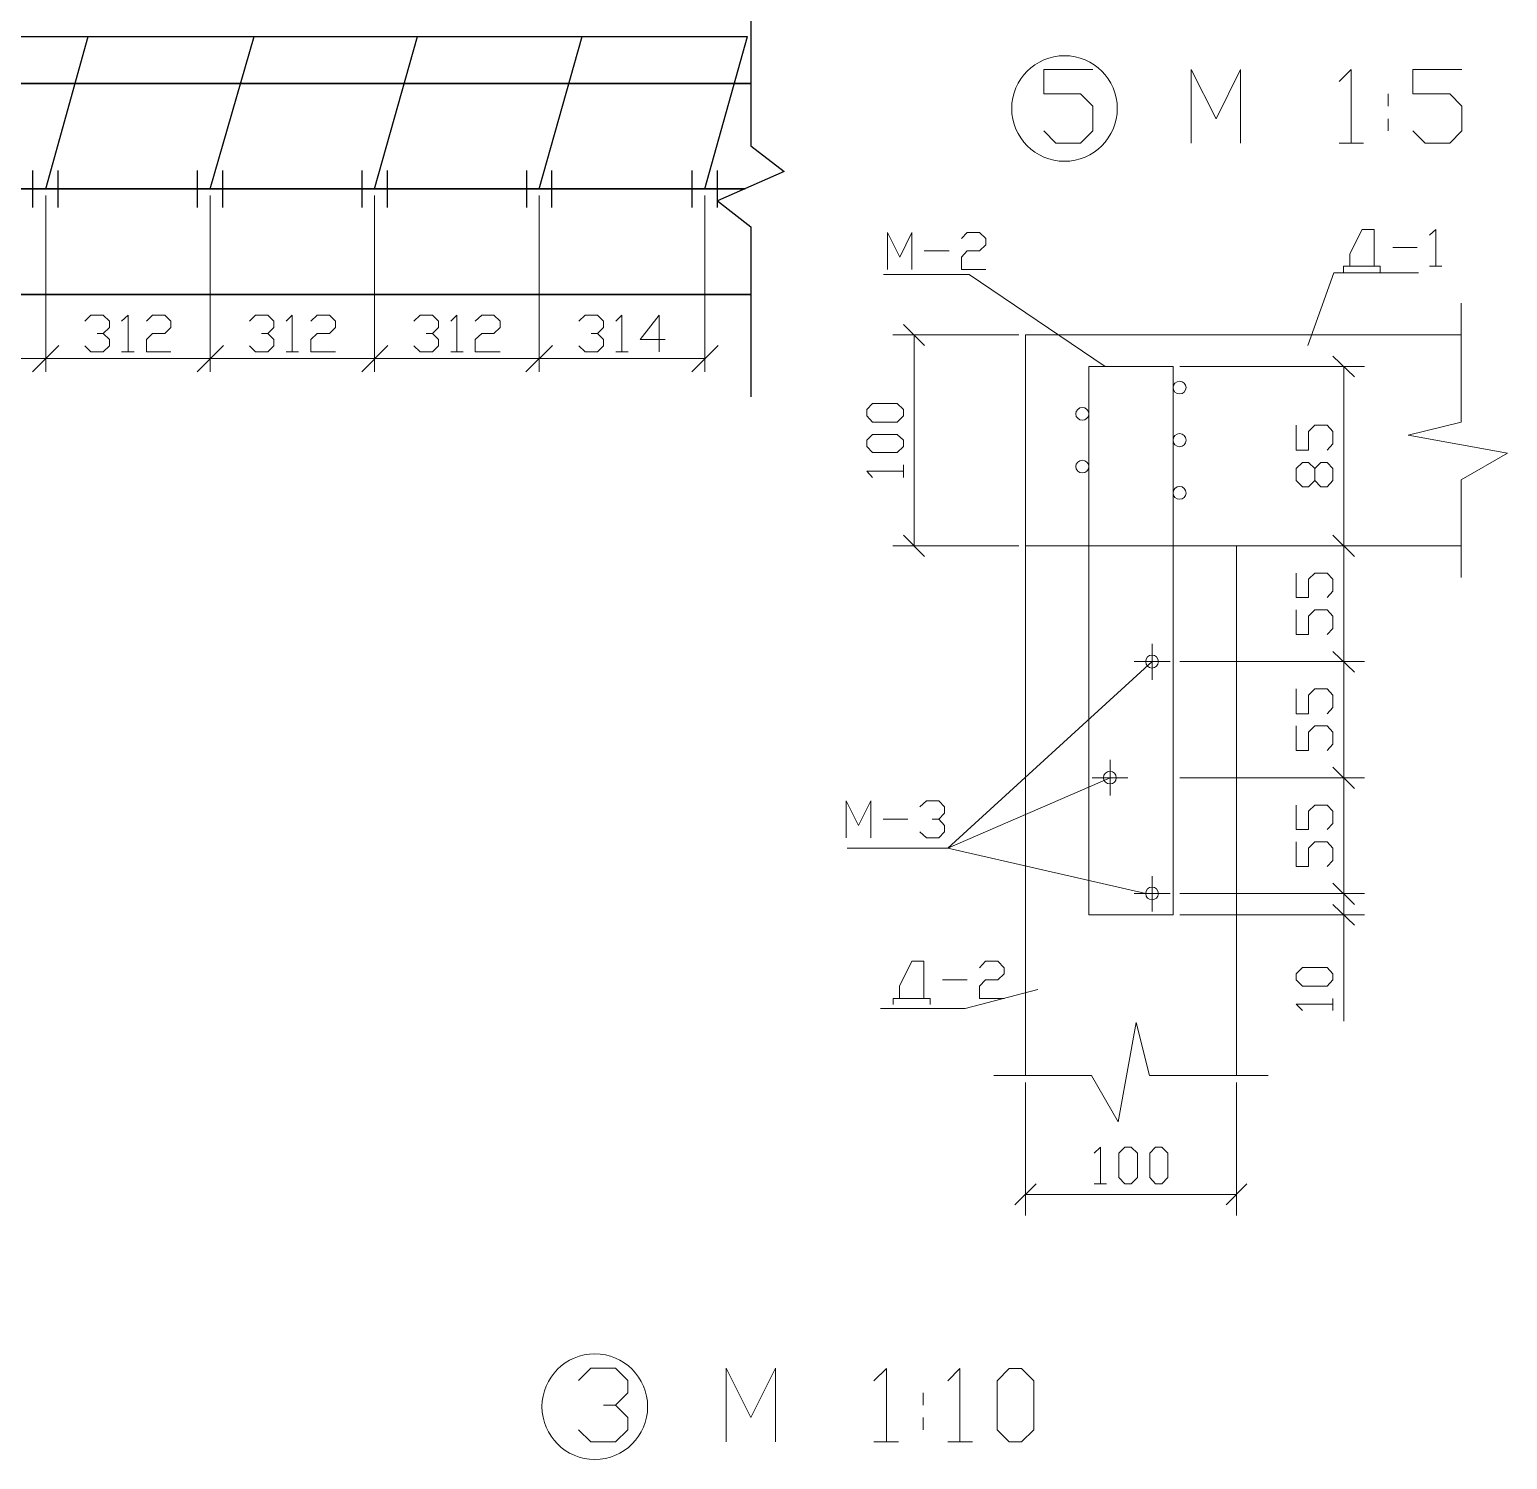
# Model space of a CAD drawing. Header units: millimetres. Extents: x -258556 to -95372, y 16759 to 83874.
# Drawn here: x -128517.3 to -128377.7, y 41580.2 to 41715.3 of the extents above; entities that cross this region are included whole.
import ezdxf

# ---------------------------------------------------------------- set-up
doc = ezdxf.new("R2010")
doc.units = ezdxf.units.MM
doc.header["$LTSCALE"] = 0.5

msp = doc.modelspace()

# ---------------------------------------------------------------- linework, layer by layer
at = {"color": 7, "linetype": 'Continuous', "lineweight": 25, "true_color": 0x000007}
for points in [[(-128449.189, 41720.468), (-128449.189, 41704.308), (-128449.189, 41704.308)], [(-128671.298, 41700.264), (-128667.271, 41714.651), (-128449.499, 41714.651)], [(-128515.825, 41700.264), (-128511.798, 41714.651), (-128511.798, 41714.651)], [(-128500.285, 41700.264), (-128496.137, 41714.651), (-128496.137, 41714.651)], [(-128484.744, 41700.264), (-128480.683, 41714.651), (-128480.683, 41714.651)], [(-128469.187, 41700.264), (-128465.142, 41714.651), (-128465.142, 41714.651)], [(-128453.543, 41700.264), (-128449.499, 41714.651), (-128449.499, 41714.651)], [(-128449.189, 41704.308), (-128446.04, 41701.899), (-128446.04, 41701.899)], [(-128517.03, 41698.491), (-128517.03, 41702.002), (-128517.03, 41702.002)], [(-128514.638, 41698.491), (-128514.638, 41702.002), (-128514.638, 41702.002)], [(-128501.49, 41698.491), (-128501.49, 41702.002), (-128501.49, 41702.002)], [(-128499.08, 41698.491), (-128499.08, 41702.002), (-128499.08, 41702.002)], [(-128485.932, 41698.491), (-128485.932, 41702.002), (-128485.932, 41702.002)], [(-128483.523, 41698.491), (-128483.523, 41702.002), (-128483.523, 41702.002)], [(-128470.374, 41698.491), (-128470.374, 41702.002), (-128470.374, 41702.002)], [(-128467.999, 41698.491), (-128467.999, 41702.002), (-128467.999, 41702.002)], [(-128454.731, 41698.491), (-128454.731, 41702.002), (-128454.731, 41702.002)], [(-128452.338, 41698.491), (-128452.338, 41702.002), (-128452.338, 41702.002)], [(-128446.04, 41701.899), (-128452.338, 41699.111), (-128449.189, 41696.667)], [(-128517.03, 41700.264), (-128514.638, 41700.264), (-128514.638, 41700.264)], [(-128499.08, 41700.264), (-128501.49, 41700.264), (-128501.49, 41700.264)], [(-128483.523, 41700.264), (-128485.932, 41700.264), (-128485.932, 41700.264)], [(-128470.374, 41700.264), (-128467.999, 41700.264), (-128467.999, 41700.264)], [(-128454.731, 41700.264), (-128449.74, 41700.264), (-128449.74, 41700.264)], [(-128449.189, 41696.667), (-128449.189, 41680.593), (-128449.189, 41680.593)]]:
    msp.add_lwpolyline(points, dxfattribs=at)
at = {"color": 7, "linetype": 'Continuous', "lineweight": 5, "true_color": 0x000007}
for points in [[(-128421.516, 41705.754), (-128420.38, 41704.583), (-128418.039, 41704.583), (-128416.869, 41705.754), (-128416.869, 41708.06), (-128418.039, 41709.23), (-128421.516, 41709.23), (-128421.516, 41711.536), (-128416.869, 41711.536)], [(-128407.576, 41704.583), (-128407.576, 41711.536), (-128405.235, 41706.89), (-128402.929, 41711.536), (-128402.929, 41704.583)], [(-128393.601, 41710.4), (-128392.466, 41711.536), (-128392.466, 41704.583)], [(-128386.649, 41705.754), (-128385.478, 41704.583), (-128383.138, 41704.583), (-128382.002, 41705.754), (-128382.002, 41708.06), (-128383.138, 41709.23), (-128386.649, 41709.23), (-128386.649, 41711.536), (-128382.002, 41711.536)], [(-128388.955, 41709.23), (-128388.955, 41708.06), (-128388.955, 41708.06)], [(-128388.955, 41706.89), (-128388.955, 41705.754), (-128388.955, 41705.754)], [(-128393.601, 41704.583), (-128391.295, 41704.583), (-128391.295, 41704.583)], [(-128393.188, 41692.364), (-128393.188, 41692.95), (-128390.297, 41692.95), (-128390.297, 41696.426), (-128391.433, 41696.426), (-128392.603, 41694.12), (-128392.603, 41692.95), (-128389.712, 41692.95), (-128389.712, 41692.364)], [(-128385.065, 41695.875), (-128384.48, 41696.426), (-128384.48, 41692.95)], [(-128436.282, 41692.64), (-128436.282, 41696.116), (-128435.111, 41693.81), (-128433.976, 41696.116), (-128433.976, 41692.64)], [(-128429.294, 41695.566), (-128428.744, 41696.116), (-128427.573, 41696.116), (-128426.988, 41695.566), (-128426.988, 41694.98), (-128427.573, 41694.395), (-128428.744, 41694.395), (-128429.294, 41693.81), (-128429.294, 41692.64), (-128426.988, 41692.64)], [(-128432.805, 41694.395), (-128430.465, 41694.395), (-128430.465, 41694.395)], [(-128388.542, 41694.705), (-128386.236, 41694.705), (-128386.236, 41694.705)], [(-128436.66, 41692.158), (-128428.572, 41692.158), (-128428.572, 41692.158)], [(-128428.572, 41692.158), (-128415.699, 41683.45), (-128415.699, 41683.45)], [(-128396.561, 41685.446), (-128394.118, 41692.33), (-128386.098, 41692.33)], [(-128385.065, 41692.95), (-128383.895, 41692.95), (-128383.895, 41692.95)], [(-128432.771, 41685.446), (-128434.767, 41687.442), (-128434.767, 41687.442)], [(-128423.856, 41686.444), (-128435.765, 41686.444), (-128435.765, 41686.444)], [(-128433.769, 41666.515), (-128433.769, 41686.444), (-128433.769, 41686.444)], [(-128423.237, 41686.444), (-128382.071, 41686.444), (-128382.071, 41686.444)], [(-128423.237, 41686.444), (-128423.237, 41616.435), (-128423.237, 41616.435)], [(-128392.156, 41682.486), (-128394.187, 41684.448), (-128394.187, 41684.448)], [(-128417.248, 41631.648), (-128417.248, 41683.45), (-128409.297, 41683.45)], [(-128409.297, 41683.45), (-128409.297, 41631.648), (-128409.297, 41631.648)], [(-128408.643, 41683.45), (-128391.192, 41683.45), (-128391.192, 41683.45)], [(-128393.154, 41666.515), (-128393.154, 41683.45), (-128393.154, 41683.45)], [(-128394.737, 41675.568), (-128394.187, 41676.153), (-128394.187, 41677.323), (-128394.737, 41677.908), (-128395.908, 41677.908), (-128396.493, 41677.323), (-128396.493, 41675.568), (-128397.663, 41675.568), (-128397.663, 41677.908)], [(-128434.767, 41672.986), (-128434.767, 41674.157), (-128434.767, 41674.157)], [(-128395.908, 41673.812), (-128395.322, 41674.397), (-128394.737, 41674.397), (-128394.187, 41673.812), (-128394.187, 41672.676), (-128394.737, 41672.091), (-128395.322, 41672.091), (-128395.908, 41672.676), (-128395.908, 41673.812), (-128396.493, 41674.397), (-128397.078, 41674.397), (-128397.663, 41673.812), (-128397.663, 41672.676), (-128397.078, 41672.091), (-128396.493, 41672.091), (-128395.908, 41672.676)], [(-128437.693, 41672.986), (-128438.244, 41673.571), (-128434.767, 41673.571)], [(-128434.767, 41667.514), (-128432.771, 41665.517), (-128432.771, 41665.517)], [(-128392.156, 41665.517), (-128394.187, 41667.514), (-128394.187, 41667.514)], [(-128394.187, 41667.514), (-128392.156, 41665.517), (-128392.156, 41665.517)], [(-128423.856, 41666.515), (-128435.765, 41666.515), (-128435.765, 41666.515)], [(-128423.237, 41666.515), (-128417.248, 41666.515), (-128417.248, 41666.515)], [(-128417.248, 41666.515), (-128409.297, 41666.515), (-128409.297, 41666.515)], [(-128409.297, 41666.515), (-128382.071, 41666.515), (-128382.071, 41666.515)], [(-128403.308, 41666.515), (-128403.308, 41616.435), (-128403.308, 41616.435)], [(-128393.154, 41655.57), (-128393.154, 41666.515), (-128393.154, 41666.515)], [(-128392.534, 41666.515), (-128391.192, 41666.515), (-128391.192, 41666.515)], [(-128392.534, 41666.515), (-128391.192, 41666.515), (-128391.192, 41666.515)], [(-128394.737, 41661.628), (-128394.187, 41662.213), (-128394.187, 41663.349), (-128394.737, 41663.934), (-128395.908, 41663.934), (-128396.493, 41663.349), (-128396.493, 41661.628), (-128397.663, 41661.628), (-128397.663, 41663.934)], [(-128394.737, 41658.117), (-128394.187, 41658.702), (-128394.187, 41659.872), (-128394.737, 41660.458), (-128395.908, 41660.458), (-128396.493, 41659.872), (-128396.493, 41658.117), (-128397.663, 41658.117), (-128397.663, 41660.458)], [(-128411.259, 41653.849), (-128411.259, 41657.257), (-128411.259, 41657.257)], [(-128394.187, 41656.534), (-128392.156, 41654.572), (-128392.156, 41654.572)], [(-128392.156, 41654.572), (-128394.187, 41656.534), (-128394.187, 41656.534)], [(-128411.259, 41655.57), (-128430.568, 41637.947), (-128440.102, 41637.947)], [(-128409.572, 41655.57), (-128412.98, 41655.57), (-128412.98, 41655.57)], [(-128408.643, 41655.57), (-128391.192, 41655.57), (-128391.192, 41655.57)], [(-128393.154, 41644.59), (-128393.154, 41655.57), (-128393.154, 41655.57)], [(-128392.534, 41655.57), (-128391.192, 41655.57), (-128391.192, 41655.57)], [(-128394.737, 41650.648), (-128394.187, 41651.233), (-128394.187, 41652.403), (-128394.737, 41652.989), (-128395.908, 41652.989), (-128396.493, 41652.403), (-128396.493, 41650.648), (-128397.663, 41650.648), (-128397.663, 41652.989)], [(-128394.737, 41647.172), (-128394.187, 41647.757), (-128394.187, 41648.893), (-128394.737, 41649.512), (-128395.908, 41649.512), (-128396.493, 41648.893), (-128396.493, 41647.172), (-128397.663, 41647.172), (-128397.663, 41649.512)], [(-128415.251, 41642.904), (-128415.251, 41646.277), (-128415.251, 41646.277)], [(-128392.156, 41643.592), (-128394.187, 41645.588), (-128394.187, 41645.588)], [(-128394.187, 41645.588), (-128392.156, 41643.592), (-128392.156, 41643.592)], [(-128415.251, 41644.59), (-128430.568, 41637.947), (-128411.878, 41633.645)], [(-128413.565, 41644.59), (-128416.938, 41644.59), (-128416.938, 41644.59)], [(-128408.643, 41644.59), (-128391.192, 41644.59), (-128391.192, 41644.59)], [(-128393.154, 41633.645), (-128393.154, 41644.59), (-128393.154, 41644.59)], [(-128392.534, 41644.59), (-128391.192, 41644.59), (-128391.192, 41644.59)], [(-128440.171, 41638.911), (-128440.171, 41642.422), (-128439.035, 41640.081), (-128437.865, 41642.422), (-128437.865, 41638.911)], [(-128433.218, 41641.837), (-128432.599, 41642.422), (-128431.428, 41642.422), (-128430.878, 41641.837), (-128430.878, 41641.251), (-128431.428, 41640.666), (-128432.048, 41640.666)], [(-128394.737, 41639.703), (-128394.187, 41640.253), (-128394.187, 41641.424), (-128394.737, 41642.009), (-128395.908, 41642.009), (-128396.493, 41641.424), (-128396.493, 41639.703), (-128397.663, 41639.703), (-128397.663, 41642.009)], [(-128436.695, 41640.666), (-128434.354, 41640.666), (-128434.354, 41640.666)], [(-128431.428, 41640.666), (-128430.878, 41640.081), (-128430.878, 41639.496), (-128431.428, 41638.911), (-128432.599, 41638.911), (-128433.218, 41639.496)], [(-128394.737, 41636.192), (-128394.187, 41636.777), (-128394.187, 41637.947), (-128394.737, 41638.532), (-128395.908, 41638.532), (-128396.493, 41637.947), (-128396.493, 41636.192), (-128397.663, 41636.192), (-128397.663, 41638.532)], [(-128411.259, 41631.958), (-128411.259, 41635.297), (-128411.259, 41635.297)], [(-128409.572, 41633.645), (-128412.98, 41633.645), (-128412.98, 41633.645)], [(-128408.643, 41633.645), (-128391.192, 41633.645), (-128391.192, 41633.645)], [(-128394.187, 41634.643), (-128392.156, 41632.612), (-128392.156, 41632.612)], [(-128392.156, 41632.612), (-128394.187, 41634.643), (-128394.187, 41634.643)], [(-128393.154, 41633.645), (-128393.154, 41631.648), (-128393.154, 41621.598)], [(-128392.534, 41633.645), (-128391.192, 41633.645), (-128391.192, 41633.645)], [(-128394.187, 41632.612), (-128392.156, 41630.65), (-128392.156, 41630.65)], [(-128417.248, 41631.648), (-128409.297, 41631.648), (-128409.297, 41631.648)], [(-128408.643, 41631.648), (-128391.192, 41631.648), (-128391.192, 41631.648)], [(-128435.731, 41623.147), (-128435.731, 41623.732), (-128432.84, 41623.732), (-128432.84, 41627.243), (-128433.976, 41627.243), (-128435.146, 41624.902), (-128435.146, 41623.732), (-128432.255, 41623.732), (-128432.255, 41623.147)], [(-128427.573, 41626.623), (-128427.023, 41627.243), (-128425.853, 41627.243), (-128425.267, 41626.623), (-128425.267, 41626.072), (-128425.853, 41625.487), (-128427.023, 41625.487), (-128427.573, 41624.902), (-128427.573, 41623.732), (-128425.267, 41623.732)], [(-128431.084, 41625.487), (-128428.744, 41625.487), (-128428.744, 41625.487)], [(-128422.066, 41624.592), (-128428.95, 41622.768), (-128436.936, 41622.768)], [(-128394.187, 41622.596), (-128394.187, 41623.732), (-128394.187, 41623.732)], [(-128397.078, 41622.596), (-128397.663, 41623.181), (-128394.187, 41623.181)], [(-128423.237, 41615.781), (-128423.237, 41603.218), (-128423.237, 41603.218)], [(-128403.308, 41615.781), (-128403.308, 41603.218), (-128403.308, 41603.218)], [(-128416.766, 41609.104), (-128416.146, 41609.689), (-128416.146, 41606.212)], [(-128422.238, 41606.212), (-128424.235, 41604.216), (-128424.235, 41604.216)], [(-128416.766, 41606.212), (-128415.595, 41606.212), (-128415.595, 41606.212)], [(-128404.271, 41604.216), (-128402.31, 41606.212), (-128402.31, 41606.212)], [(-128423.237, 41605.214), (-128403.308, 41605.214), (-128403.308, 41605.214)], [(-128437.555, 41587.591), (-128436.385, 41588.762), (-128436.385, 41581.809)], [(-128430.568, 41587.591), (-128429.432, 41588.762), (-128429.432, 41581.809)], [(-128432.909, 41586.455), (-128432.909, 41585.285), (-128432.909, 41585.285)], [(-128432.909, 41584.115), (-128432.909, 41582.945), (-128432.909, 41582.945)], [(-128437.555, 41581.809), (-128435.249, 41581.809), (-128435.249, 41581.809)], [(-128430.568, 41581.809), (-128428.262, 41581.809), (-128428.262, 41581.809)]]:
    msp.add_lwpolyline(points, dxfattribs=at)
at = {"color": 7, "linetype": 'Continuous', "lineweight": 20, "true_color": 0x000007}
for points in [[(-128674.052, 41710.211), (-128449.189, 41710.211), (-128449.189, 41710.211)], [(-128515.825, 41699.627), (-128515.825, 41682.968), (-128515.825, 41682.968)], [(-128515.825, 41699.627), (-128515.825, 41682.968), (-128515.825, 41682.968)], [(-128500.285, 41699.627), (-128500.285, 41682.968), (-128500.285, 41682.968)], [(-128500.285, 41699.627), (-128500.285, 41682.968), (-128500.285, 41682.968)], [(-128484.744, 41699.627), (-128484.744, 41682.968), (-128484.744, 41682.968)], [(-128484.744, 41699.627), (-128484.744, 41682.968), (-128484.744, 41682.968)], [(-128469.187, 41699.627), (-128469.187, 41682.968), (-128469.187, 41682.968)], [(-128469.187, 41699.627), (-128469.187, 41682.968), (-128469.187, 41682.968)], [(-128453.543, 41699.627), (-128453.543, 41682.968), (-128453.543, 41682.968)], [(-128512.125, 41687.752), (-128511.557, 41688.32), (-128510.387, 41688.32), (-128509.802, 41687.752), (-128509.802, 41687.15), (-128510.387, 41686.582), (-128510.955, 41686.582)], [(-128508.649, 41687.752), (-128508.046, 41688.32), (-128508.046, 41684.844)], [(-128506.308, 41687.752), (-128505.74, 41688.32), (-128504.57, 41688.32), (-128503.985, 41687.752), (-128503.985, 41687.15), (-128504.57, 41686.582), (-128505.74, 41686.582), (-128506.308, 41686.014), (-128506.308, 41684.844), (-128503.985, 41684.844)], [(-128496.568, 41687.752), (-128496, 41688.32), (-128494.829, 41688.32), (-128494.261, 41687.752), (-128494.261, 41687.15), (-128494.829, 41686.582), (-128495.432, 41686.582)], [(-128493.091, 41687.752), (-128492.523, 41688.32), (-128492.523, 41684.844)], [(-128490.768, 41687.752), (-128490.183, 41688.32), (-128489.012, 41688.32), (-128488.444, 41687.752), (-128488.444, 41687.15), (-128489.012, 41686.582), (-128490.183, 41686.582), (-128490.768, 41686.014), (-128490.768, 41684.844), (-128488.444, 41684.844)], [(-128481.044, 41687.752), (-128480.442, 41688.32), (-128479.272, 41688.32), (-128478.704, 41687.752), (-128478.704, 41687.15), (-128479.272, 41686.582), (-128479.874, 41686.582)], [(-128477.533, 41687.752), (-128476.966, 41688.32), (-128476.966, 41684.844)], [(-128475.227, 41687.752), (-128474.625, 41688.32), (-128473.489, 41688.32), (-128472.887, 41687.752), (-128472.887, 41687.15), (-128473.489, 41686.582), (-128474.625, 41686.582), (-128475.227, 41686.014), (-128475.227, 41684.844), (-128472.887, 41684.844)], [(-128465.435, 41687.752), (-128464.85, 41688.32), (-128463.68, 41688.32), (-128463.112, 41687.752), (-128463.112, 41687.15), (-128463.68, 41686.582), (-128464.282, 41686.582)], [(-128461.941, 41687.752), (-128461.374, 41688.32), (-128461.374, 41684.844)], [(-128457.295, 41686.014), (-128459.635, 41686.014), (-128457.863, 41688.32), (-128457.863, 41684.844)], [(-128510.387, 41686.582), (-128509.802, 41686.014), (-128509.802, 41685.412), (-128510.387, 41684.844), (-128511.557, 41684.844), (-128512.125, 41685.412)], [(-128494.829, 41686.582), (-128494.261, 41686.014), (-128494.261, 41685.412), (-128494.829, 41684.844), (-128496, 41684.844), (-128496.568, 41685.412)], [(-128479.272, 41686.582), (-128478.704, 41686.014), (-128478.704, 41685.412), (-128479.272, 41684.844), (-128480.442, 41684.844), (-128481.044, 41685.412)], [(-128463.68, 41686.582), (-128463.112, 41686.014), (-128463.112, 41685.412), (-128463.68, 41684.844), (-128464.85, 41684.844), (-128465.435, 41685.412)], [(-128517.082, 41682.968), (-128514.586, 41685.463), (-128514.586, 41685.463)], [(-128514.586, 41685.463), (-128517.082, 41682.968), (-128517.082, 41682.968)], [(-128499.029, 41685.463), (-128501.524, 41682.968), (-128501.524, 41682.968)], [(-128501.524, 41682.968), (-128499.029, 41685.463), (-128499.029, 41685.463)], [(-128483.488, 41685.463), (-128485.966, 41682.968), (-128485.966, 41682.968)], [(-128485.966, 41682.968), (-128483.488, 41685.463), (-128483.488, 41685.463)], [(-128470.443, 41682.968), (-128467.93, 41685.463), (-128467.93, 41685.463)], [(-128467.93, 41685.463), (-128470.443, 41682.968), (-128470.443, 41682.968)], [(-128454.782, 41682.968), (-128452.287, 41685.463), (-128452.287, 41685.463)], [(-128531.383, 41684.224), (-128515.825, 41684.224), (-128515.825, 41684.224)], [(-128500.285, 41684.224), (-128515.825, 41684.224), (-128515.825, 41684.224)], [(-128508.649, 41684.844), (-128507.479, 41684.844), (-128507.479, 41684.844)], [(-128484.744, 41684.224), (-128500.285, 41684.224), (-128500.285, 41684.224)], [(-128493.091, 41684.844), (-128491.921, 41684.844), (-128491.921, 41684.844)], [(-128484.744, 41684.224), (-128469.187, 41684.224), (-128469.187, 41684.224)], [(-128477.533, 41684.844), (-128476.363, 41684.844), (-128476.363, 41684.844)], [(-128469.187, 41684.224), (-128453.543, 41684.224), (-128453.543, 41684.224)], [(-128461.941, 41684.844), (-128460.771, 41684.844), (-128460.771, 41684.844)]]:
    msp.add_lwpolyline(points, dxfattribs=at)
at = {"color": 7, "linetype": 'Continuous', "lineweight": 35, "true_color": 0x000007}
for points in [[(-128449.189, 41710.211), (-128674.052, 41710.211), (-128674.052, 41690.282), (-128449.189, 41690.282)], [(-128674.052, 41700.264), (-128449.74, 41700.264), (-128449.74, 41700.264)]]:
    msp.add_lwpolyline(points, dxfattribs=at)
at = {"color": 7, "linetype": 'Continuous', "lineweight": 9, "true_color": 0x000007}
for points in [[(-128382.071, 41672.745), (-128377.7, 41675.258), (-128387.096, 41676.979), (-128382.071, 41678.218), (-128382.071, 41689.439)], [(-128382.071, 41663.521), (-128382.071, 41672.745), (-128382.071, 41672.745)], [(-128417.007, 41616.435), (-128414.494, 41612.064), (-128412.773, 41621.46), (-128411.534, 41616.435), (-128400.313, 41616.435)], [(-128426.231, 41616.435), (-128417.007, 41616.435), (-128417.007, 41616.435)]]:
    msp.add_lwpolyline(points, dxfattribs=at)
at = {"color": 7, "linetype": 'Continuous', "lineweight": 18, "true_color": 0x000007}
for points in [[(-128382.071, 41666.515), (-128409.297, 41666.515), (-128409.297, 41631.648), (-128417.248, 41631.648), (-128417.248, 41666.515), (-128409.297, 41666.515), (-128409.297, 41683.45), (-128417.248, 41683.45), (-128417.248, 41666.515), (-128423.237, 41666.515), (-128423.237, 41686.444), (-128382.071, 41686.444)], [(-128423.237, 41666.515), (-128423.237, 41616.435), (-128423.237, 41616.435)], [(-128403.308, 41666.515), (-128403.308, 41616.435), (-128403.308, 41616.435)], [(-128465.469, 41587.609), (-128464.299, 41588.779), (-128461.993, 41588.779), (-128460.823, 41587.609), (-128460.823, 41586.455), (-128461.993, 41585.285), (-128463.129, 41585.285)], [(-128451.53, 41581.809), (-128451.53, 41588.779), (-128449.189, 41584.132), (-128446.848, 41588.779), (-128446.848, 41581.809)], [(-128461.993, 41585.285), (-128460.823, 41584.132), (-128460.823, 41582.962), (-128461.993, 41581.809), (-128464.299, 41581.809), (-128465.469, 41582.962)]]:
    msp.add_lwpolyline(points, dxfattribs=at)
at = {"color": 7, "linetype": 'Continuous', "lineweight": 5, "true_color": 0x000007}
for points in [[(-128434.767, 41678.803), (-128435.352, 41678.218), (-128437.693, 41678.218), (-128438.244, 41678.803), (-128438.244, 41679.388), (-128437.693, 41679.973), (-128435.352, 41679.973), (-128434.767, 41679.388)], [(-128434.767, 41675.912), (-128435.352, 41675.327), (-128437.693, 41675.327), (-128438.244, 41675.912), (-128438.244, 41676.497), (-128437.693, 41677.048), (-128435.352, 41677.048), (-128434.767, 41676.497)], [(-128394.187, 41625.487), (-128394.737, 41624.902), (-128397.078, 41624.902), (-128397.663, 41625.487), (-128397.663, 41626.072), (-128397.078, 41626.658), (-128394.737, 41626.658), (-128394.187, 41626.072)], [(-128413.84, 41606.212), (-128414.425, 41606.797), (-128414.425, 41609.104), (-128413.84, 41609.689), (-128413.255, 41609.689), (-128412.67, 41609.104), (-128412.67, 41606.797), (-128413.255, 41606.212)], [(-128410.949, 41606.212), (-128411.5, 41606.797), (-128411.5, 41609.104), (-128410.949, 41609.689), (-128410.364, 41609.689), (-128409.779, 41609.104), (-128409.779, 41606.797), (-128410.364, 41606.212)], [(-128424.786, 41581.809), (-128425.921, 41582.945), (-128425.921, 41587.591), (-128424.786, 41588.762), (-128423.615, 41588.762), (-128422.445, 41587.591), (-128422.445, 41582.945), (-128423.615, 41581.809)]]:
    msp.add_lwpolyline(points, close=True, dxfattribs=at)
msp.add_open_spline([(-128414.563, 41707.853), (-128414.563, 41710.607), (-128416.8, 41712.844), (-128419.554, 41712.844), (-128419.554, 41712.844), (-128422.307, 41712.844), (-128424.545, 41710.607), (-128424.545, 41707.853), (-128424.545, 41707.853), (-128424.545, 41705.1), (-128422.307, 41702.862), (-128419.554, 41702.862), (-128419.554, 41702.862), (-128416.8, 41702.862), (-128414.563, 41705.1), (-128414.563, 41707.853)], degree=3, knots=[0, 0, 0, 0, 0.0625, 0.0625, 0.0625, 0.062501, 0.125, 0.125, 0.125, 0.125001, 0.1875, 0.1875, 0.1875, 0.187501, 1, 1, 1, 1], dxfattribs=at)
at = {"color": 7, "linetype": 'Continuous', "lineweight": 18, "true_color": 0x000007}
for points in [[(-128408.058, 41681.488), (-128408.058, 41681.798), (-128408.333, 41682.073), (-128408.677, 41682.073), (-128408.677, 41682.073), (-128409.021, 41682.073), (-128409.297, 41681.798), (-128409.297, 41681.488), (-128409.297, 41681.488), (-128409.297, 41681.144), (-128409.021, 41680.868), (-128408.677, 41680.868), (-128408.677, 41680.868), (-128408.333, 41680.868), (-128408.058, 41681.144), (-128408.058, 41681.488)], [(-128417.248, 41678.975), (-128417.248, 41679.319), (-128417.523, 41679.595), (-128417.867, 41679.595), (-128417.867, 41679.595), (-128418.211, 41679.595), (-128418.487, 41679.319), (-128418.487, 41678.975), (-128418.487, 41678.975), (-128418.487, 41678.666), (-128418.211, 41678.39), (-128417.867, 41678.39), (-128417.867, 41678.39), (-128417.523, 41678.39), (-128417.248, 41678.666), (-128417.248, 41678.975)], [(-128408.058, 41676.497), (-128408.058, 41676.841), (-128408.333, 41677.117), (-128408.677, 41677.117), (-128408.677, 41677.117), (-128409.021, 41677.117), (-128409.297, 41676.841), (-128409.297, 41676.497), (-128409.297, 41676.497), (-128409.297, 41676.153), (-128409.021, 41675.878), (-128408.677, 41675.878), (-128408.677, 41675.878), (-128408.333, 41675.878), (-128408.058, 41676.153), (-128408.058, 41676.497)], [(-128417.248, 41674.019), (-128417.248, 41674.329), (-128417.523, 41674.604), (-128417.867, 41674.604), (-128417.867, 41674.604), (-128418.211, 41674.604), (-128418.487, 41674.329), (-128418.487, 41674.019), (-128418.487, 41674.019), (-128418.487, 41673.675), (-128418.211, 41673.399), (-128417.867, 41673.399), (-128417.867, 41673.399), (-128417.523, 41673.399), (-128417.248, 41673.675), (-128417.248, 41674.019)], [(-128408.058, 41671.506), (-128408.058, 41671.85), (-128408.333, 41672.126), (-128408.677, 41672.126), (-128408.677, 41672.126), (-128409.021, 41672.126), (-128409.297, 41671.85), (-128409.297, 41671.506), (-128409.297, 41671.506), (-128409.297, 41671.196), (-128409.021, 41670.921), (-128408.677, 41670.921), (-128408.677, 41670.921), (-128408.333, 41670.921), (-128408.058, 41671.196), (-128408.058, 41671.506)], [(-128410.673, 41655.57), (-128410.673, 41655.914), (-128410.949, 41656.19), (-128411.293, 41656.19), (-128411.293, 41656.19), (-128411.603, 41656.19), (-128411.878, 41655.914), (-128411.878, 41655.57), (-128411.878, 41655.57), (-128411.878, 41655.226), (-128411.603, 41654.95), (-128411.293, 41654.95), (-128411.293, 41654.95), (-128410.949, 41654.95), (-128410.673, 41655.226), (-128410.673, 41655.57)], [(-128414.666, 41644.59), (-128414.666, 41644.934), (-128414.942, 41645.21), (-128415.251, 41645.21), (-128415.251, 41645.21), (-128415.595, 41645.21), (-128415.871, 41644.934), (-128415.871, 41644.59), (-128415.871, 41644.59), (-128415.871, 41644.246), (-128415.595, 41644.005), (-128415.251, 41644.005), (-128415.251, 41644.005), (-128414.942, 41644.005), (-128414.666, 41644.246), (-128414.666, 41644.59)], [(-128410.673, 41633.645), (-128410.673, 41633.989), (-128410.949, 41634.264), (-128411.293, 41634.264), (-128411.293, 41634.264), (-128411.603, 41634.264), (-128411.878, 41633.989), (-128411.878, 41633.645), (-128411.878, 41633.645), (-128411.878, 41633.301), (-128411.603, 41633.06), (-128411.293, 41633.06), (-128411.293, 41633.06), (-128410.949, 41633.06), (-128410.673, 41633.301), (-128410.673, 41633.645)], [(-128458.947, 41585.148), (-128458.947, 41587.901), (-128461.184, 41590.138), (-128463.938, 41590.138), (-128463.938, 41590.138), (-128466.691, 41590.138), (-128468.929, 41587.901), (-128468.929, 41585.148), (-128468.929, 41585.148), (-128468.929, 41582.394), (-128466.691, 41580.157), (-128463.938, 41580.157), (-128463.938, 41580.157), (-128461.184, 41580.157), (-128458.947, 41582.394), (-128458.947, 41585.148)]]:
    msp.add_open_spline(points, degree=3, knots=[0, 0, 0, 0, 0.0625, 0.0625, 0.0625, 0.062501, 0.125, 0.125, 0.125, 0.125001, 0.1875, 0.1875, 0.1875, 0.187501, 1, 1, 1, 1], dxfattribs=at)

doc.saveas('drawing.dxf')
